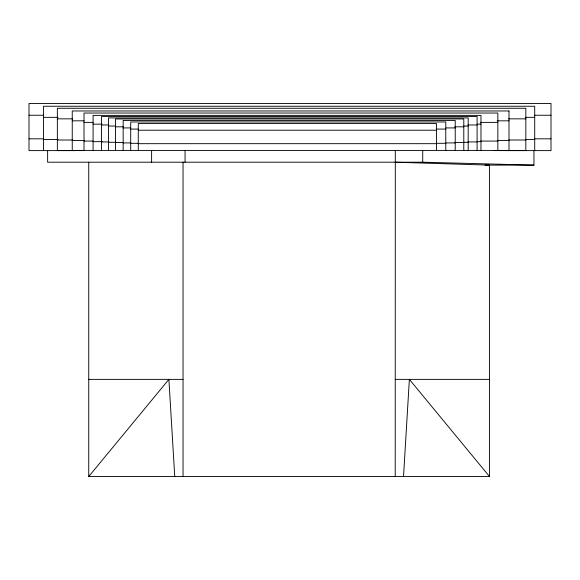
<?xml version="1.0" encoding="UTF-8"?>
<svg xmlns="http://www.w3.org/2000/svg" width="580" height="580" viewBox="0 0 580 580"><rect width="100%" height="100%" fill="white"/><g stroke="black" fill="none" stroke-linecap="round" stroke-linejoin="round"><path stroke-width="0.87" d="M403.521 476.535L409.371 379.371L489.52 476.535L88.74 476.535L88.74 162.204M88.74 476.535L168.889 379.371L174.747 476.535M29 115.246L43.5 115.246M534.688 115.246L551 115.246M43.558 117.341L58.058 117.341M525.647 117.341L534.709 117.341M57.355 118.849L72.754 118.849M508.609 118.849L525.828 118.849M72.246 120.828L84.02 120.828M497.22 120.828L509.001 120.828M84.013 122.38L93.068 122.38M480.646 122.38L497.85 122.38M93.083 124.142L102.124 124.142M477.362 124.142L480.979 124.142M101.543 124.975L108.779 124.975M468.053 124.975L477.101 124.975M108.438 126.049L115.688 126.049M463.659 126.049L468.19 126.049M115.478 126.824L123.62 126.824M454.742 126.824L463.79 126.824M123.156 127.919L130.391 127.919M446.172 127.919L455.22 127.919M130.696 129.072L137.938 129.072M436.718 129.072L445.774 129.072M138.286 130.217L436.472 130.217M29 138.823L43.5 138.823M534.688 138.823L551 138.823M43.558 139.519L58.058 139.519M525.647 139.519L534.709 139.519M57.355 140.005L72.754 140.005M508.609 140.005L525.828 140.005M72.246 140.556L84.02 140.556M497.22 140.556L509.001 140.556M84.013 141.071L93.068 141.071M480.646 141.071L497.85 141.071M93.083 141.658L102.124 141.658M477.362 141.658L480.979 141.658M101.543 141.933L108.779 141.933M468.053 141.933L477.101 141.933M108.438 142.296L115.688 142.296M463.659 142.296L468.19 142.296M115.478 142.549L123.62 142.549M454.742 142.549L463.79 142.549M123.156 142.919L130.391 142.919M446.172 142.919L455.22 142.919M130.696 143.303L137.938 143.303M436.718 143.303L445.774 143.303M138.286 143.68L436.472 143.68M84.535 150.582L57.355 150.582L57.355 108.272L525.828 108.272L525.828 150.582L494.109 150.582M75.277 150.612L29 150.612L29 103.465L551 103.465L551 150.612L504.803 150.612M533.955 150.887L533.955 165.141L422.726 162.204L47.633 162.204L47.633 150.713M533.955 165.141L484.996 165.104M88.74 379.371L183.041 379.371M395.219 379.371L489.52 379.371M395.219 162.204L489.52 165.141L489.52 476.535M534.709 150.612L534.709 106.249L43.558 106.249L43.558 150.612M497.85 150.416L497.85 113.035L84.013 113.035L84.013 150.416M480.979 150.416L480.979 115.384L93.083 115.384L93.083 150.416M477.101 150.416L477.101 116.493L101.543 116.493L101.543 150.416M468.19 150.416L468.19 117.921L108.438 117.921L108.438 150.416M463.79 150.416L463.79 118.958L115.478 118.958L115.478 150.416M455.22 150.416L455.22 120.422L123.156 120.422L123.156 150.416M445.774 150.416L445.774 121.959L130.696 121.959L130.696 150.416M436.472 150.416L436.472 123.482L138.286 123.482L138.286 150.416M422.726 150.416L422.726 162.204M395.313 150.416L395.219 476.535M185.063 150.416L185.063 162.204M183.041 162.204L183.041 476.535M151.612 150.416L151.612 162.204M509.001 110.968L72.246 110.968L72.246 150.416L509.001 150.416L509.001 110.968"/></g></svg>
